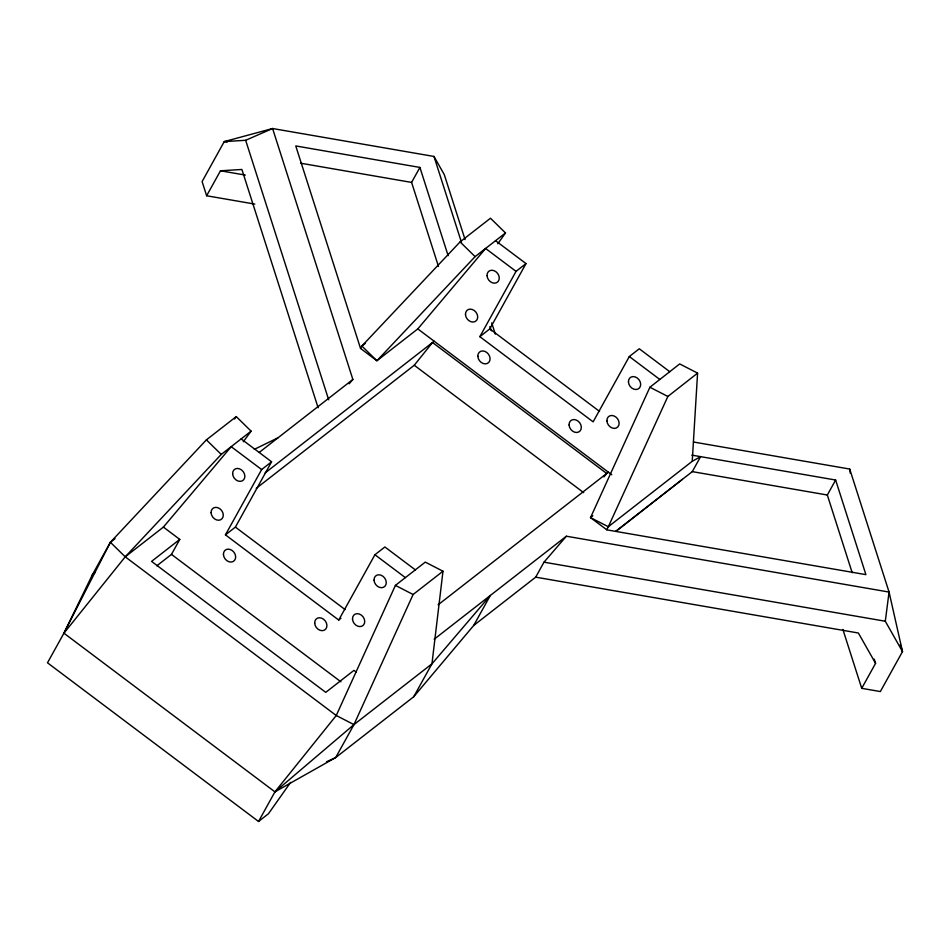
<?xml version="1.0" encoding="UTF-8"?>
<svg xmlns="http://www.w3.org/2000/svg" width="950" height="950" viewBox="0 0 950 950"><rect width="100%" height="100%" fill="white"/><g stroke="black" fill="none" stroke-linecap="round" stroke-linejoin="round"><path stroke-width="1.43" d="M606.694 529.72L608.332 526.727L692.229 461.308L697.585 373.124L679.689 363.921L649.907 387.244L590.52 517.631L606.896 529.874L865.913 574.643L835.632 480.023L691.849 455.133M115.045 538.662L110.39 542.284L92.447 574.643L63.923 633.187L274.942 791.861L336.253 715.504L395.414 585.39L425.279 562.115L442.985 571.223L431.953 663.848L413.689 696.778L335.694 757.554L274.942 791.861L258.531 821.477L47.5 662.803L63.923 633.187L110.39 542.284L206.388 439.874L236.265 416.599L251.109 431.146L243.271 441.774M842.887 629.446L861.721 688.334L880.353 691.553L902.5 651.593L885.305 621.241L889.069 592.064L849.716 469.051L693.476 442.011M91.877 577.517L92.447 574.643L94.774 572.838M326.479 761.793L335.694 757.554L353.958 724.613L413.108 594.498L442.985 571.223M697.585 373.124L667.862 396.459L608.332 526.727L590.52 517.631L592.836 515.803M254.838 204.096L206.637 195.759L220.483 170.786L241.894 169.468L318.119 407.74M156.797 565.82L171.475 554.396L179.776 539.41L163.4 527.096L125.234 556.831L63.923 633.187M438.484 266.463L411.599 182.412L419.912 167.426L295.759 145.944L360.537 348.436L376.912 360.751L417.798 328.902L485.593 248.473L516.04 271.368L526.003 263.601L495.556 240.706M340.931 618.319L338.723 620.041L225.447 534.862L261.642 469.561L271.593 461.795L241.146 438.912M225.447 534.862L235.398 527.107L271.593 461.795M360.537 348.436L361.867 346.037L460.073 241.906L490.473 218.227L505.507 232.952L497.776 243.758M669.726 371.676L639.279 348.781L629.316 356.535L593.121 421.848L479.845 336.668L516.04 271.368M479.845 336.668L489.796 328.902L526.003 263.601M338.723 620.041L374.918 554.741L384.881 546.974L415.328 569.869M413.689 696.778L473.706 625.456L490.319 595.484L431.953 663.848L353.958 724.613L274.942 791.861L277.151 790.139M473.706 625.456L535.693 577.161L543.994 562.174L566.378 536.216L889.069 592.064L902.5 651.593L900.256 644.575M615.956 531.145L692.301 471.628L700.601 456.653L692.229 461.308M852.174 572.684L827.331 495.009L835.632 480.023M861.721 688.334L875.568 663.349L874.226 659.146M290.605 782.373L268.482 813.722L258.531 821.477M234.519 418.962L236.265 416.599M256.251 488.348L414.259 365.251L432.523 342.511L606.694 473.48L603.962 476.888M163.4 527.096L231.194 446.666L261.642 469.561M349.149 383.8L352.878 379.466L272.591 128.523L224.248 141.597L202.101 181.569L206.637 195.759M110.39 542.284L125.234 556.831L221.231 454.421L251.109 431.146M505.507 232.952L475.107 256.631L376.912 360.751L361.867 346.037L365.358 343.318M616.063 531.252L682.373 479.358M259.338 452.343L352.878 379.466M179.776 539.41L151.572 561.391L325.743 692.36L353.958 670.379L356.226 672.089M265.145 472.91L434.186 341.216M438.14 604.794L608.356 472.186M434.15 639.243L566.378 536.216M254.315 449.35L278.053 437.772M227.169 142.108L224.248 141.597L245.658 140.291L272.591 128.523L433.984 156.453L444.303 174.669L465.072 239.59M300.592 163.198L411.599 182.412M220.483 170.786L245.314 175.085M692.301 471.628L827.331 495.009M543.994 562.174L885.305 621.241M535.693 577.161L858.373 633.009L875.568 663.349M649.907 387.244L667.862 396.459M395.414 585.39L413.108 594.498M353.958 724.613L336.253 715.504L125.234 556.831M629.316 356.535L659.775 379.43M489.796 328.902L599.545 411.421M417.798 328.902L611.764 474.751M414.259 365.251L583.692 492.658M374.918 554.741L405.365 577.636M235.398 527.107L345.135 609.615M171.475 554.396L340.907 681.803M460.073 241.906L475.107 256.631M206.388 439.874L221.231 454.421M489.832 326.61L491.423 330.766M491.708 322.858L495.33 334.139M433.984 156.453L461.498 242.44M419.912 167.426L448.139 255.681M245.658 140.291L328.688 399.796M849.716 469.051L850.309 473.29M314.688 623.153A6.959 5.546 52.1 0 0 324.14 630.266A6.959 5.546 52.1 0 0 323.57 619.222A6.959 5.546 52.1 0 0 314.688 623.153M374.051 580.177A6.959 5.546 52.1 0 0 383.503 587.29A6.959 5.546 52.1 0 0 382.933 576.246A6.959 5.546 52.1 0 0 374.051 580.177M223.44 554.551A6.959 5.546 52.1 0 0 232.893 561.652A6.959 5.546 52.1 0 0 232.322 550.608A6.959 5.546 52.1 0 0 223.44 554.551M352.497 619.068A6.959 5.546 52.1 0 0 361.95 626.181A6.959 5.546 52.1 0 0 361.38 615.137A6.959 5.546 52.1 0 0 352.497 619.068M465.476 314.533A6.959 5.546 52.1 0 0 474.929 321.646A6.959 5.546 52.1 0 0 474.359 310.603A6.959 5.546 52.1 0 0 465.476 314.533M628.449 381.983A6.959 5.546 52.1 0 0 637.913 389.096A6.959 5.546 52.1 0 0 637.331 378.053A6.959 5.546 52.1 0 0 628.449 381.983M232.631 473.848A6.959 5.546 52.1 0 0 242.084 480.949A6.959 5.546 52.1 0 0 241.514 469.906A6.959 5.546 52.1 0 0 232.631 473.848M487.029 275.654A6.959 5.546 52.1 0 0 496.494 282.756A6.959 5.546 52.1 0 0 495.912 271.712A6.959 5.546 52.1 0 0 487.029 275.654M569.086 424.959A6.959 5.546 52.1 0 0 578.55 432.072A6.959 5.546 52.1 0 0 577.968 421.028A6.959 5.546 52.1 0 0 569.086 424.959M606.908 420.874A6.947 5.546 52.1 0 0 616.348 427.975A6.947 5.546 52.1 0 0 615.778 416.943A6.947 5.546 52.1 0 0 606.908 420.874M211.09 512.739A6.947 5.546 52.1 0 0 220.531 519.828A6.947 5.546 52.1 0 0 219.949 508.808A6.947 5.546 52.1 0 0 211.09 512.739M477.838 356.345A6.959 5.546 52.1 0 0 487.303 363.458A6.959 5.546 52.1 0 0 486.721 352.414A6.959 5.546 52.1 0 0 477.838 356.345"/></g></svg>
